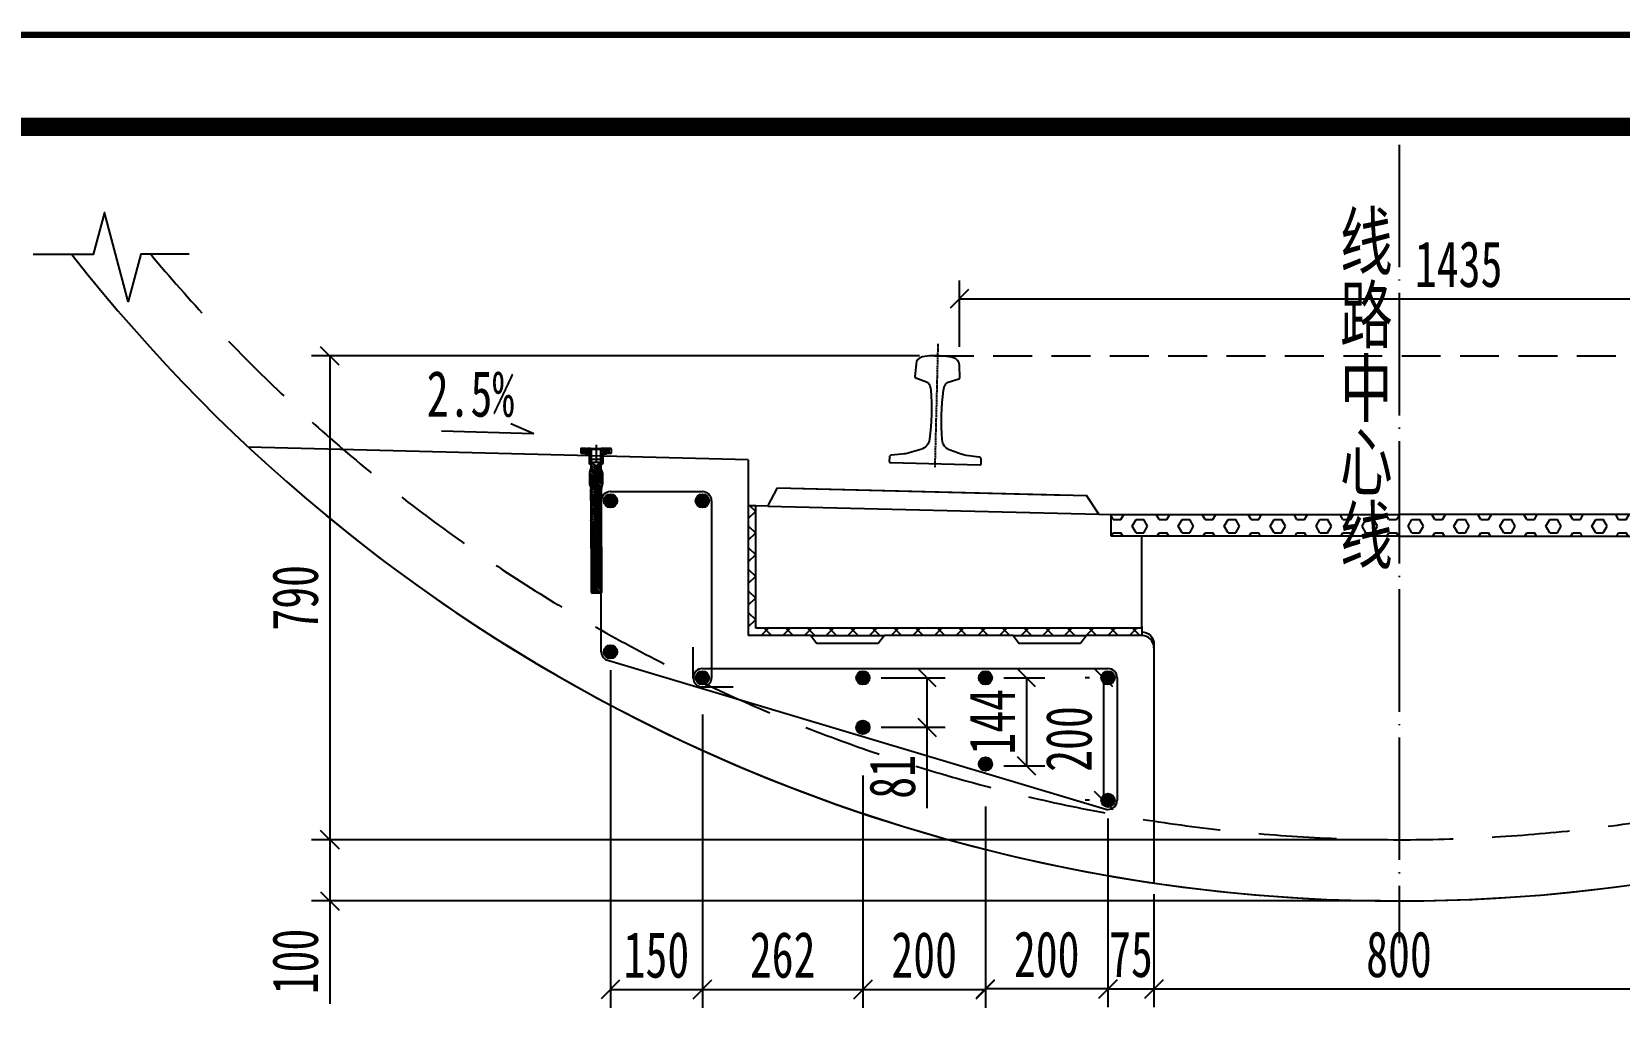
# Model space of a CAD drawing. Header units: millimetres. Extents: x -1537 to 20523, y -39880 to -29629.
# Drawn here: x 9872 to 12463, y -32557 to -30959 of the extents above; entities that cross this region are included whole.
import ezdxf
from ezdxf.enums import TextEntityAlignment as Align

# ---------------------------------------------------------------- set-up
doc = ezdxf.new("R2010")
doc.units = ezdxf.units.MM
for name, pattern in [('CENTER', [4.1, 3, -0.5, 0.1, -0.5]), ('DASHED', [19.05, 12.7, -6.35]), ('DOTE', [2.42, 2, -0.2, 0.02, -0.2])]:
    doc.linetypes.add(name, pattern=pattern)
doc.layers.get('Defpoints').update_dxf_attribs({"color": 250})
for name, color, linetype in [('07', 6, 'CENTER'), ('2', 4, 'Continuous'), ('4', 4, 'Continuous'), ('BZ', 7, 'Continuous'), ('DOT', 6, 'DOTE'), ('D■02 地材填充', 250, 'Continuous'), ('GesoftDrawFrameFrameBlockLayer', 7, 'Continuous'), ('GesoftDrawFrameInLineLayer', 85, 'Continuous'), ('GesoftDrawFrameOutLineLayer', 180, 'Continuous'), ('GesoftDrawFrameTitleLayer', 7, 'Continuous'), ('P★10 文字说明', 50, 'Continuous'), ('Wall-混凝土墙', 200, 'Continuous'), ('Z☆09 辅助线', 60, 'Continuous'), ('尺寸标注', 7, 'Continuous'), ('标注', 3, 'Continuous'), ('粗实线', 4, 'Continuous'), ('钢筋', 4, 'Continuous')]:
    doc.layers.add(name, color=color, linetype=linetype)
doc.styles.add('宋体', font='SimSun.ttf', dxfattribs={"width": 0.7})
doc.styles.add('宋体样式', font='SimSun.ttf', dxfattribs={"width": 0.8})
doc.styles.add('宋体样式宽度0.7', font='SimSun.ttf', dxfattribs={"width": 0.7})
doc.styles.add('条形码', font='BC_C39.FBC', dxfattribs={"height": 11})
doc.dimstyles.new('1比30', dxfattribs={"dimscale": 30, "dimtxt": 2.5, "dimasz": 1, "dimexe": 1, "dimexo": 1, "dimtad": 3, "dimdec": 0, "dimzin": 0, "dimdsep": 46, "dimtxsty": '宋体', "dimblk": 'OBLIQUE', "dimcen": 0.09, "dimadec": 0, "dimazin": 0, "dimtfac": 1, "dimtdec": 0, "dimtofl": 0, "dimtmove": 0, "dimatfit": 3, "dimfxl": 0, "dimtolj": 1, "dimtzin": 0, "dimarcsym": 0})
pattern_1 = [(0, (-509200.607, -18484.084), (0, 21.6506351), [12.5, -25]), (120, (-509200.607, -18484.084), (-18.75, -10.82531755), [12.5, -25]), (60, (-509188.107, -18484.084), (-18.75, 10.82531755), [12.5, -25])]

# ---------------------------------------------------------------- blocks, each defined once
blk = doc.blocks.new('_Oblique')
at = {"color": 0, "linetype": 'ByBlock', "lineweight": -2}
blk.add_line((-0.5, -0.5), (0.5, 0.5), dxfattribs=at)
blk = doc.blocks.new('*D77')
at = {"layer": 'Defpoints', "color": 0, "transparency": 16777216}
for p in [(12821, -31395.3), (11385.9, -31503.7), (12821, -31503.7)]:
    blk.add_point(p, dxfattribs=at)
at = {"layer": '标注', "color": 0, "lineweight": -2, "transparency": 16777216}
for p, q in [((11385.9, -31473.7), (11385.9, -31365.3)), ((12821, -31473.7), (12821, -31365.3)), ((11385.9, -31395.3), (12821, -31395.3))]:
    blk.add_line(p, q, dxfattribs=at)
at = {"layer": '标注', "color": 0, "lineweight": -2, "transparency": 16777216, "xscale": 30, "yscale": 30, "zscale": 30, "rotation": 180}
blk.add_blockref('_Oblique', (11385.9, -31395.3), dxfattribs=at)
at = {"layer": '标注', "color": 0, "lineweight": -2, "transparency": 16777216, "xscale": 30, "yscale": 30, "zscale": 30}
blk.add_blockref('_Oblique', (12821, -31395.3), dxfattribs=at)
at = {"layer": '标注', "color": 0, "transparency": 16777216, "insert": (12200.8, -31339.1), "char_height": 75, "attachment_point": 5, "style": '宋体'}
blk.add_mtext('\\A1;1435', dxfattribs=at)
blk = doc.blocks.new('*D78')
at = {"layer": 'Defpoints', "color": 0, "transparency": 16777216}
for p in [(11350.8, -31488.6), (10358.4, -32278.5), (12103.4, -32278.5)]:
    blk.add_point(p, dxfattribs=at)
at = {"layer": '标注', "color": 0, "lineweight": -2, "transparency": 16777216}
for p, q in [((11320.8, -31488.6), (10328.4, -31488.6)), ((10358.4, -31488.6), (10358.4, -32278.5)), ((12073.4, -32278.5), (10328.4, -32278.5))]:
    blk.add_line(p, q, dxfattribs=at)
at = {"layer": '标注', "color": 0, "lineweight": -2, "transparency": 16777216, "xscale": 30, "yscale": 30, "zscale": 30}
for p, rotation in [((10358.4, -31488.6), 90), ((10358.4, -32278.5), 270)]:
    blk.add_blockref('_Oblique', p, dxfattribs=dict(at, rotation=rotation))
at = {"layer": '标注', "color": 0, "transparency": 16777216, "insert": (10302.1, -31883.6), "char_height": 75, "attachment_point": 5, "rotation": 90, "style": '宋体'}
blk.add_mtext('\\A1;790', dxfattribs=at)
blk = doc.blocks.new('*D80')
at = {"layer": 'Defpoints', "color": 0, "transparency": 16777216}
for p in [(12103.4, -32278.5), (10358.4, -32378.5), (12103.4, -32378.5)]:
    blk.add_point(p, dxfattribs=at)
at = {"layer": '标注', "color": 0, "lineweight": -2, "transparency": 16777216}
for p, q in [((12073.4, -32278.5), (10328.4, -32278.5)), ((10358.4, -32278.5), (10358.4, -32378.5)), ((12073.4, -32378.5), (10328.4, -32378.5)), ((10358.4, -32378.5), (10358.4, -32546.3))]:
    blk.add_line(p, q, dxfattribs=at)
at = {"layer": '标注', "color": 0, "lineweight": -2, "transparency": 16777216, "xscale": 30, "yscale": 30, "zscale": 30}
for p, rotation in [((10358.4, -32278.5), 90), ((10358.4, -32378.5), 270)]:
    blk.add_blockref('_Oblique', p, dxfattribs=dict(at, rotation=rotation))
at = {"layer": '标注', "color": 0, "transparency": 16777216, "insert": (10302.1, -32477.4), "char_height": 75, "attachment_point": 5, "rotation": 90, "style": '宋体'}
blk.add_mtext('\\A1;100', dxfattribs=at)
blk = doc.blocks.new('*D62')
at = {"layer": 'Defpoints', "color": 0, "transparency": 16777216}
for p in [(11228.4, -32143.7), (11428.4, -32194.4), (11428.4, -32523.1)]:
    blk.add_point(p, dxfattribs=at)
at = {"layer": 'Wall-混凝土墙', "color": 0, "lineweight": -2, "transparency": 16777216}
for p, q in [((11228.4, -32173.7), (11228.4, -32553.1)), ((11428.4, -32224.4), (11428.4, -32553.1)), ((11228.4, -32523.1), (11428.4, -32523.1))]:
    blk.add_line(p, q, dxfattribs=at)
at = {"layer": 'Wall-混凝土墙', "color": 0, "lineweight": -2, "transparency": 16777216, "xscale": 30, "yscale": 30, "zscale": 30, "rotation": 180}
blk.add_blockref('_Oblique', (11228.4, -32523.1), dxfattribs=at)
at = {"layer": 'Wall-混凝土墙', "color": 0, "lineweight": -2, "transparency": 16777216, "xscale": 30, "yscale": 30, "zscale": 30}
blk.add_blockref('_Oblique', (11428.4, -32523.1), dxfattribs=at)
at = {"layer": 'Wall-混凝土墙', "color": 0, "transparency": 16777216, "insert": (11328.4, -32466.9), "char_height": 75, "attachment_point": 5, "style": '宋体'}
blk.add_mtext('\\A1;200', dxfattribs=at)
blk = doc.blocks.new('*D81')
at = {"layer": 'Defpoints', "color": 0, "transparency": 16777216}
for p in [(11428.4, -32194.4), (11628.4, -32214.1), (11428.4, -32522.2)]:
    blk.add_point(p, dxfattribs=at)
at = {"layer": 'Wall-混凝土墙', "color": 0, "lineweight": -2, "transparency": 16777216}
for p, q in [((11428.4, -32224.4), (11428.4, -32552.2)), ((11628.4, -32244.1), (11628.4, -32552.2)), ((11628.4, -32522.2), (11428.4, -32522.2))]:
    blk.add_line(p, q, dxfattribs=at)
at = {"layer": 'Wall-混凝土墙', "color": 0, "lineweight": -2, "transparency": 16777216, "xscale": 30, "yscale": 30, "zscale": 30, "rotation": 180}
blk.add_blockref('_Oblique', (11428.4, -32522.2), dxfattribs=at)
at = {"layer": 'Wall-混凝土墙', "color": 0, "lineweight": -2, "transparency": 16777216, "xscale": 30, "yscale": 30, "zscale": 30}
blk.add_blockref('_Oblique', (11628.4, -32522.2), dxfattribs=at)
at = {"layer": 'Wall-混凝土墙', "color": 0, "transparency": 16777216, "insert": (11528.4, -32466), "char_height": 75, "attachment_point": 5, "style": '宋体'}
blk.add_mtext('\\A1;200', dxfattribs=at)
blk = doc.blocks.new('*D63')
at = {"layer": 'Defpoints', "color": 0, "transparency": 16777216}
for p in [(10966.4, -32044.1), (11228.4, -32143.7), (11228.4, -32523.1)]:
    blk.add_point(p, dxfattribs=at)
at = {"layer": 'Wall-混凝土墙', "color": 0, "lineweight": -2, "transparency": 16777216}
for p, q in [((10966.4, -32074.1), (10966.4, -32553.1)), ((11228.4, -32173.7), (11228.4, -32553.1)), ((10966.4, -32523.1), (11228.4, -32523.1))]:
    blk.add_line(p, q, dxfattribs=at)
at = {"layer": 'Wall-混凝土墙', "color": 0, "lineweight": -2, "transparency": 16777216, "xscale": 30, "yscale": 30, "zscale": 30, "rotation": 180}
blk.add_blockref('_Oblique', (10966.4, -32523.1), dxfattribs=at)
at = {"layer": 'Wall-混凝土墙', "color": 0, "lineweight": -2, "transparency": 16777216, "xscale": 30, "yscale": 30, "zscale": 30}
blk.add_blockref('_Oblique', (11228.4, -32523.1), dxfattribs=at)
at = {"layer": 'Wall-混凝土墙', "color": 0, "transparency": 16777216, "insert": (11097.4, -32466.9), "char_height": 75, "attachment_point": 5, "style": '宋体'}
blk.add_mtext('\\A1;262', dxfattribs=at)
blk = doc.blocks.new('*D64')
at = {"layer": 'Defpoints', "color": 0, "transparency": 16777216}
for p in [(10816.4, -31971.7), (10966.4, -32077.4), (10966.4, -32523.1)]:
    blk.add_point(p, dxfattribs=at)
at = {"layer": 'Wall-混凝土墙', "color": 0, "lineweight": -2, "transparency": 16777216}
for p, q in [((10816.4, -32001.7), (10816.4, -32553.1)), ((10966.4, -32107.4), (10966.4, -32553.1)), ((10816.4, -32523.1), (10966.4, -32523.1))]:
    blk.add_line(p, q, dxfattribs=at)
at = {"layer": 'Wall-混凝土墙', "color": 0, "lineweight": -2, "transparency": 16777216, "xscale": 30, "yscale": 30, "zscale": 30, "rotation": 180}
blk.add_blockref('_Oblique', (10816.4, -32523.1), dxfattribs=at)
at = {"layer": 'Wall-混凝土墙', "color": 0, "lineweight": -2, "transparency": 16777216, "xscale": 30, "yscale": 30, "zscale": 30}
blk.add_blockref('_Oblique', (10966.4, -32523.1), dxfattribs=at)
at = {"layer": 'Wall-混凝土墙', "color": 0, "transparency": 16777216, "insert": (10891.4, -32466.9), "char_height": 75, "attachment_point": 5, "style": '宋体'}
blk.add_mtext('\\A1;150', dxfattribs=at)
blk = doc.blocks.new('*D82')
at = {"layer": 'Defpoints', "color": 0, "transparency": 16777216}
for p in [(11228.4, -32014.1), (11228.4, -32095), (11332.9, -32095)]:
    blk.add_point(p, dxfattribs=at)
at = {"layer": 'Wall-混凝土墙', "color": 0, "lineweight": -2, "transparency": 16777216}
for p, q in [((11258.4, -32014.1), (11362.9, -32014.1)), ((11332.9, -32014.1), (11332.9, -32095)), ((11258.4, -32095), (11362.9, -32095)), ((11332.9, -32095), (11332.9, -32226.8))]:
    blk.add_line(p, q, dxfattribs=at)
at = {"layer": 'Wall-混凝土墙', "color": 0, "lineweight": -2, "transparency": 16777216, "xscale": 30, "yscale": 30, "zscale": 30}
for p, rotation in [((11332.9, -32014.1), 90), ((11332.9, -32095), 270)]:
    blk.add_blockref('_Oblique', p, dxfattribs=dict(at, rotation=rotation))
at = {"layer": 'Wall-混凝土墙', "color": 0, "transparency": 16777216, "insert": (11276.7, -32175.9), "char_height": 75, "attachment_point": 5, "rotation": 90, "style": '宋体'}
blk.add_mtext('\\A1;81', dxfattribs=at)
blk = doc.blocks.new('*D83')
at = {"layer": 'Defpoints', "color": 0, "transparency": 16777216}
for p in [(11428.4, -32014.1), (11428.4, -32157.8), (11495.2, -32157.8)]:
    blk.add_point(p, dxfattribs=at)
at = {"layer": 'Wall-混凝土墙', "color": 0, "lineweight": -2, "transparency": 16777216}
for p, q in [((11458.4, -32014.1), (11525.2, -32014.1)), ((11495.2, -32014.1), (11495.2, -32157.8)), ((11458.4, -32157.8), (11525.2, -32157.8))]:
    blk.add_line(p, q, dxfattribs=at)
at = {"layer": 'Wall-混凝土墙', "color": 0, "lineweight": -2, "transparency": 16777216, "xscale": 30, "yscale": 30, "zscale": 30}
for p, rotation in [((11495.2, -32014.1), 90), ((11495.2, -32157.8), 270)]:
    blk.add_blockref('_Oblique', p, dxfattribs=dict(at, rotation=rotation))
at = {"layer": 'Wall-混凝土墙', "color": 0, "transparency": 16777216, "insert": (11438.9, -32086), "char_height": 75, "attachment_point": 5, "rotation": 90, "style": '宋体'}
blk.add_mtext('\\A1;144', dxfattribs=at)
blk = doc.blocks.new('*D84')
at = {"layer": 'Defpoints', "color": 0, "transparency": 16777216}
for p in [(11628.4, -32014.1), (11621.1, -32214.1), (11628.4, -32214.1)]:
    blk.add_point(p, dxfattribs=at)
at = {"layer": 'Wall-混凝土墙', "color": 0, "lineweight": -2, "transparency": 16777216}
for p, q in [((11598.4, -32014.1), (11591.1, -32014.1)), ((11621.1, -32014.1), (11621.1, -32214.1)), ((11598.4, -32214.1), (11591.1, -32214.1))]:
    blk.add_line(p, q, dxfattribs=at)
at = {"layer": 'Wall-混凝土墙', "color": 0, "lineweight": -2, "transparency": 16777216, "xscale": 30, "yscale": 30, "zscale": 30}
for p, rotation in [((11621.1, -32014.1), 90), ((11621.1, -32214.1), 270)]:
    blk.add_blockref('_Oblique', p, dxfattribs=dict(at, rotation=rotation))
at = {"layer": 'Wall-混凝土墙', "color": 0, "transparency": 16777216, "insert": (11564.8, -32114.1), "char_height": 75, "attachment_point": 5, "rotation": 90, "style": '宋体'}
blk.add_mtext('\\A1;200', dxfattribs=at)
blk = doc.blocks.new('埋入式端子-2')
at = {"color": 2, "linetype": 'CENTER', "ltscale": 10}
blk.add_line((0, 0), (0, -242.2), dxfattribs=at)
at = {"color": 2, "ltscale": 0.03}
for p, q in [((-25, -6.9), (-25, -12.4)), ((-19.7, -13.9), (-25, -8.6)), ((-23.4, -13.9), (-25, -12.3)), ((-21, -5.9), (-24, -5.9)), ((-15, -14.9), (-24, -5.9)), ((-23.5, -13.9), (-17.5, -13.9)), ((-21, -6.2), (-21, -5.9)), ((-19.5, -6.7), (-20.5, -6.7)), ((-19.5, -5.9), (-19.5, -6.7)), ((-16.5, -5.9), (-19.5, -5.9)), ((-8.5, -17.7), (-19.5, -6.7)), ((-17.5, -13.9), (-17.5, -13.9)), ((-16.5, -6), (-16.6, -5.9)), ((-16.5, -6.7), (-16.5, -5.9)), ((-15.5, -6.7), (-16.5, -6.7)), ((-16.5, -14.9), (-13.5, -14.9)), ((-8.5, -14), (-15.8, -6.7)), ((-15, -5.9), (-15, -6.2)), ((-8.5, -5.9), (-15, -5.9)), ((-8.5, -10.3), (-12.9, -5.9)), ((-11.5, -16.9), (-11.5, -29.4)), ((-8.5, -21.4), (-11.5, -18.4)), ((-7.4, -26.2), (-11.5, -22.1)), ((0, -37.3), (-11.5, -25.8)), ((-8.5, -6.5), (-9.2, -5.9)), ((-7.4, -7), (-8.5, -5.9)), ((-8.5, -23.9), (-8.5, -5.9)), ((8.5, -23.9), (-8.5, -23.9)), ((-7.4, -28.9), (-7.4, -7)), ((-7.4, -7), (7.4, -7)), ((8.5, -5.9), (7.4, -7)), ((7.4, -7), (7.4, -28.9)), ((24, -5.9), (8.5, -5.9)), ((8.5, -23.9), (8.5, -5.9)), ((14.7, -14.9), (8.5, -8.7)), ((11.8, -15.8), (8.5, -12.4)), ((11.5, -19.1), (8.5, -16.1)), ((11.5, -22.8), (8.5, -19.8)), ((11.5, -26.5), (8.5, -23.5)), ((17.5, -14), (9.4, -5.9)), ((11.5, -29.4), (11.5, -16.9)), ((21, -13.8), (13.1, -5.9)), ((13.5, -14.9), (16.5, -14.9)), ((21, -10.1), (16.8, -5.9)), ((17.5, -13.9), (23.5, -13.9)), ((25, -6.7), (21, -6.7)), ((21, -6.9), (21, -13.9)), ((25, -7), (21, -7)), ((25, -12.4), (25, -6.9)), ((-10.2, -30.9), (-11.5, -29.5)), ((-10.7, -45.6), (-10.7, -64.6)), ((0, -59.6), (-10.7, -48.9)), ((10.2, -66.1), (-10.6, -45.2)), ((-10, -30.9), (-9.9, -30.9)), ((0, -52.2), (-9.3, -42.8)), ((0, -48.5), (-8.6, -39.8)), ((-8.4, -32.4), (-8.4, -38.5)), ((0, -41), (-8.4, -32.7)), ((0, -44.7), (-8.4, -36.4)), ((0, -34.3), (-7.4, -28.9)), ((7.4, -28.9), (-7.4, -28.9)), ((7.4, -28.9), (0, -34.3)), ((10.7, -48), (0, -37.3)), ((10.7, -51.7), (0, -41)), ((10.7, -55.4), (0, -44.7)), ((10.7, -59.1), (0, -48.5)), ((9.4, -43), (0.4, -34)), ((8.4, -38.2), (2.5, -32.4)), ((8.4, -34.5), (4.7, -30.9)), ((8.8, -31.3), (6.8, -29.3)), ((11.3, -30.1), (7.4, -26.2)), ((8.4, -38.5), (8.4, -32.4)), ((9.9, -30.9), (10, -30.9)), ((10.7, -45.6), (10.7, -64.6)), ((0, -63.3), (-10.7, -52.6)), ((0, -67), (-10.7, -56.3)), ((0, -70.7), (-10.7, -60)), ((0, -74.4), (-10.7, -63.8)), ((0, -78.2), (-8.9, -69.3)), ((-8.4, -91.1), (-8.4, -72)), ((0, -81.9), (-8.4, -73.5)), ((0, -85.6), (-8.4, -77.2)), ((10.7, -62.9), (0, -52.2)), ((9, -68.6), (0, -59.6)), ((8.4, -71.7), (0, -63.3)), ((8.4, -75.4), (0, -67)), ((8.4, -79.1), (0, -70.7)), ((8.4, -82.8), (0, -74.4)), ((8.4, -72), (8.4, -91.1)), ((0, -89.3), (-8.4, -80.9)), ((8.4, -101.4), (-8.4, -84.7)), ((8.4, -105.1), (-8.4, -88.4)), ((-8.4, -91.1), (-8.4, -97.8)), ((-3.2, -97.2), (-8.4, -92.1)), ((8.4, -108.8), (-8.4, -92.1)), ((0, -104.1), (-8.4, -95.8)), ((-8.4, -97.8), (-8.4, -241.2)), ((0, -107.9), (-8.4, -99.5)), ((0, -111.6), (-8.4, -103.2)), ((0, -100.4), (-0.4, -100)), ((8.4, -86.5), (0, -78.2)), ((8.4, -90.2), (0, -81.9)), ((7.6, -93.2), (0, -85.6)), ((8.4, -97.6), (0, -89.3)), ((0.6, -93.6), (0, -93)), ((8.4, -105.1), (0.9, -97.6)), ((8.4, -101.4), (3.3, -96.3)), ((8.4, -91.1), (8.4, -241.2)), ((-8.4, -124.2), (-8.8, -123.8)), ((0, -115.3), (-8.4, -106.9)), ((0, -119), (-8.4, -110.6)), ((0, -122.7), (-8.4, -114.4)), ((0, -126.4), (-8.4, -118.1)), ((0, -130.1), (-8.4, -121.8)), ((0, -133.8), (-8.4, -125.5)), ((0, -137.6), (-8.4, -129.2)), ((8.4, -112.5), (0, -104.1)), ((8.4, -116.2), (0, -107.9)), ((8.4, -119.9), (0, -111.6)), ((8.4, -123.6), (0, -115.3)), ((8.4, -127.3), (0, -119)), ((8.4, -131.1), (0, -122.7)), ((8.4, -134.8), (0, -126.4)), ((8.4, -149.6), (-8.4, -132.9)), ((8.4, -153.3), (-8.4, -136.6)), ((8.4, -157), (-8.4, -140.3)), ((8.4, -160.8), (-8.4, -144.1)), ((8.4, -164.5), (-8.4, -147.8)), ((-8.4, -150.5), (-8.4, -157.2)), ((-3.2, -156.6), (-8.4, -151.5)), ((8.4, -168.2), (-8.4, -151.5)), ((0, -163.5), (-8.4, -155.2)), ((8.4, -138.5), (0, -130.1)), ((8.4, -142.2), (0, -133.8)), ((8.4, -145.9), (0, -137.6)), ((7.6, -152.6), (0, -145)), ((0.6, -153), (0, -152.4)), ((8.4, -150.5), (8.4, -157.6)), ((0, -167.3), (-8.4, -158.9)), ((0, -171), (-8.4, -162.6)), ((0, -174.7), (-8.4, -166.3)), ((0, -178.4), (-8.4, -170)), ((0, -182.1), (-8.4, -173.8)), ((0, -185.8), (-8.4, -177.5)), ((0, -189.5), (-8.4, -181.2)), ((0, -159.8), (-0.4, -159.4)), ((8.4, -171.9), (0, -163.5)), ((8.4, -175.6), (0, -167.3)), ((8.4, -179.3), (0, -171)), ((8.4, -183), (0, -174.7)), ((8.4, -186.7), (0, -178.4)), ((8.4, -164.5), (0.9, -157)), ((8.4, -160.8), (3.3, -155.7)), ((0, -193.2), (-8.4, -184.9)), ((0, -196.9), (-8.4, -188.6)), ((8.4, -209), (-8.4, -192.3)), ((8.4, -212.7), (-8.4, -196)), ((8.4, -216.4), (-8.4, -199.7)), ((8.4, -220.1), (-8.4, -203.4)), ((8.4, -223.9), (-8.4, -207.2)), ((8.4, -190.5), (0, -182.1)), ((8.4, -194.2), (0, -185.8)), ((8.4, -197.9), (0, -189.5)), ((8.4, -201.6), (0, -193.2)), ((8.4, -205.3), (0, -196.9)), ((7.6, -212), (0, -204.4)), ((-8.4, -209.9), (-8.4, -216.6)), ((-3.2, -216), (-8.4, -210.9)), ((8.4, -227.6), (-8.4, -210.9)), ((0, -222.9), (-8.4, -214.6)), ((0, -226.6), (-8.4, -218.3)), ((8.4, -238.7), (-8.4, -222)), ((7.2, -241.2), (-8.4, -225.7)), ((3.4, -241.2), (-8.4, -229.4)), ((0, -241.5), (-8.4, -233.1)), ((0, -219.2), (-0.4, -218.8)), ((0.6, -212.4), (0, -211.8)), ((8.4, -231.3), (0, -222.9)), ((8.4, -235), (0, -226.6)), ((8.4, -223.9), (0.9, -216.4)), ((-4, -241.2), (-8.4, -236.9)), ((8.3, -241.2), (-8.4, -241.2)), ((-8.4, -241.2), (-7.4, -242.2)), ((7.3, -242.2), (-7.4, -242.2)), ((8.3, -241.2), (7.3, -242.2))]:
    blk.add_line(p, q, dxfattribs=at)
at = {"color": 2}
for p, q in [((-19.5, -5.9), (-21, -5.9)), ((-16.5, -5.9), (-15, -5.9)), ((-15, -5.9), (-15, -5.9)), ((-8.5, -5.9), (8.5, -5.9)), ((17.5, -13.9), (17.5, -13.9))]:
    blk.add_line(p, q, dxfattribs=at)
at = {"color": 2, "ltscale": 0.03}
for centre, radius, start, end in [((-24, -6.9), 1, 90, 180), ((-23.5, -12.4), 1.5, 180, 270), ((-20.5, -6.2), 0.5, 180, 270), ((-16.5, -13.9), 1, 180, 270), ((-15.5, -6.2), 0.5, 270, 0), ((-13.5, -16.9), 2, 0, 90), ((13.5, -16.9), 2, 90, 180), ((16.5, -13.9), 1, 270, 0), ((20, -6.9), 1, 0, 90), ((23.5, -12.4), 1.5, 270, 0), ((24, -6.9), 1, 0, 90), ((-10, -29.4), 1.5, 180, 270), ((-9.9, -32.4), 1.5, 0, 90), ((9.9, -32.4), 1.5, 90, 180), ((10, -29.4), 1.5, 270, 0), ((9.1, -45.6), 1.6, 0, 38.3125), ((8.3, -64.6), 2.4, 323.4468, 0)]:
    blk.add_arc(centre, radius, start, end, dxfattribs=at)
at = {"color": 2}
for centre, radius, start, end in [((-9.1, -45.6), 1.6, 141.6875, 180), ((-8.3, -64.6), 2.4, 180, 216.5532)]:
    blk.add_arc(centre, radius, start, end, dxfattribs=at)
at = {"color": 2, "ltscale": 0.03}
for points in [[(-10.3, -44.6), (-8.8, -42.7), (-8.9, -40.6), (-8.4, -38.5)], [(10.3, -44.6), (8.8, -42.7), (8.9, -40.6), (8.4, -38.5)], [(-10.2, -66), (-8.8, -67.9), (-8.9, -70), (-8.4, -72)], [(10.2, -66), (8.8, -67.9), (8.9, -70), (8.4, -72)]]:
    blk.add_open_spline(points, degree=3, dxfattribs=at)
blk = doc.blocks.new('0.75_ffb4e8d4558ec0704e1d2cd9ca1a2cbc')
at = {"layer": 'GesoftDrawFrameInLineLayer', "color": 0, "const_width": 1}
blk.add_lwpolyline([(0, 0), (0, 287), (-705, 287), (-705, 0), (0, 0)], dxfattribs=at)
at = {"layer": 'GesoftDrawFrameOutLineLayer', "color": 0, "const_width": 0.35}
blk.add_lwpolyline([(5, -5), (5, 292), (-730, 292), (-730, -5), (5, -5)], dxfattribs=at)
blk = doc.blocks.new('GESOFT00000000NEW_049a35bf7f0736cc4250df00ece10f93_ffb4e8d4558ec0704e1d2cd9ca1a2cbc_2e1cf7a908f61d0b50dc33cccab90907')
at = {"layer": 'GesoftDrawFrameFrameBlockLayer'}
blk.add_blockref('0.75_ffb4e8d4558ec0704e1d2cd9ca1a2cbc', (0, 0), dxfattribs=at)
at = {"layer": 'GesoftDrawFrameTitleLayer', "color": 7, "style": '条形码', "width": 2}
blk.add_attdef('BARCODE', (-2.796, 60.502), '', height=6, rotation=90, dxfattribs=at)
at = {"layer": 'GesoftDrawFrameTitleLayer', "style": '宋体样式'}
for tag, height, width, p in [('GCMC0', 3.6, 0.8, (-40, 43.4)), ('SHEJI', 2.5, 0.8, (-154, 35.2)), ('SHEJI2', 2.5, 0.8, (-137.763, 35.267)), ('SJJD', 2.5, 0.8, (-14, 34.4)), ('JIAOHE', 2.5, 0.8, (-154, 28.8)), ('JIAOHE2', 2.5, 0.8, (-137.614, 28.829)), ('VERSION0', 2.5, 0.8, (-14, 26.4)), ('ZTSD', 2.5, 0.8, (-190, 24)), ('CEMING', 4, 0.7, (-84, 22.588)), ('ZYFZR1', 2.5, 0.8, (-154, 22.4)), ('ZYFZR2', 2.5, 0.8, (-137.757, 22.237)), ('BILI', 2.5, 0.8, (-14, 18.4)), ('XMFZR2', 2.5, 0.8, (-137.983, 16.217)), ('XMFZR1', 2.5, 0.8, (-154, 16)), ('DOCNAME0', 3.5, 0.9, (-84, 13.27)), ('RIQI', 2.5, 0.8, (-14, 10.4)), ('SENHE', 2.5, 0.8, (-154, 9.6)), ('SENHE2', 2.5, 0.8, (-137.406, 9.521)), ('DOCNAME2', 3.5, 0.9, (-84, 9.416)), ('XTSD', 2.5, 0.8, (-190, 4.8)), ('SENDING', 2.5, 0.8, (-154, 3.2)), ('SENDING2', 2.5, 0.8, (-137.406, 3.809)), ('TUHAO', 2.5, 0.8, (-91.5, 3.2)), ('PROJECTNO', 2.5, 0.8, (-47.498, 3.2)), ('PAGENUMBER', 2.5, 0.8, (-31.783, 3.831)), ('PAGECOUNT', 2.5, 0.8, (-10.803, 3.831))]:
    blk.add_attdef(tag, text='', height=height, dxfattribs=dict(at, width=width)).set_placement(p, align=Align.MIDDLE_CENTER)
blk.add_attdef('PIANMING', text='', height=4, dxfattribs=at).set_placement((-84, 31.087), align=Align.MIDDLE_CENTER)
blk = doc.blocks.new('*D92')
at = {"color": 0, "lineweight": -2, "transparency": 16777216}
for p, q in [((11628.4, -32367.2), (11628.4, -32552.2)), ((11703.4, -32367.2), (11703.4, -32552.2)), ((11628.4, -32522.2), (11703.4, -32522.2))]:
    blk.add_line(p, q, dxfattribs=at)
at = {"layer": 'Defpoints', "color": 0, "transparency": 16777216}
for p in [(11628.4, -32337.2), (11703.4, -32337.2), (11703.4, -32522.2)]:
    blk.add_point(p, dxfattribs=at)
at = {"color": 0, "lineweight": -2, "transparency": 16777216, "xscale": 30, "yscale": 30, "zscale": 30, "rotation": 180}
blk.add_blockref('_Oblique', (11628.4, -32522.2), dxfattribs=at)
at = {"color": 0, "lineweight": -2, "transparency": 16777216, "xscale": 30, "yscale": 30, "zscale": 30}
blk.add_blockref('_Oblique', (11703.4, -32522.2), dxfattribs=at)
at = {"color": 0, "transparency": 16777216, "insert": (11665.9, -32466), "char_height": 75, "attachment_point": 5, "style": '宋体'}
blk.add_mtext('\\A1;75', dxfattribs=at)
blk = doc.blocks.new('*D93')
at = {"color": 0, "lineweight": -2, "transparency": 16777216}
for p, q in [((11703.4, -32367.2), (11703.4, -32552.2)), ((12503.4, -32379.3), (12503.4, -32552.2)), ((11703.4, -32522.2), (12503.4, -32522.2))]:
    blk.add_line(p, q, dxfattribs=at)
at = {"layer": 'Defpoints', "color": 0, "transparency": 16777216}
for p in [(11703.4, -32337.2), (12503.4, -32349.3), (12503.4, -32522.2)]:
    blk.add_point(p, dxfattribs=at)
at = {"color": 0, "lineweight": -2, "transparency": 16777216, "xscale": 30, "yscale": 30, "zscale": 30, "rotation": 180}
blk.add_blockref('_Oblique', (11703.4, -32522.2), dxfattribs=at)
at = {"color": 0, "lineweight": -2, "transparency": 16777216, "xscale": 30, "yscale": 30, "zscale": 30}
blk.add_blockref('_Oblique', (12503.4, -32522.2), dxfattribs=at)
at = {"color": 0, "transparency": 16777216, "insert": (12103.4, -32466), "char_height": 75, "attachment_point": 5, "style": '宋体'}
blk.add_mtext('\\A1;800', dxfattribs=at)

msp = doc.modelspace()

# ---------------------------------------------------------------- hatches: boundary and pattern name
at = {"layer": 'BZ'}
h = msp.add_hatch(dxfattribs=at)
h.set_pattern_fill('HEX,_O', color=256, scale=100)
h.set_pattern_definition(pattern_1)
h.paths.add_polyline_path([(11633.41642, -31747.61563), (12103.41642, -31747.61563), (12103.41642, -31783.11526), (11633.41642, -31783.11526)])
h = msp.add_hatch(dxfattribs=at)
h.set_pattern_fill('HEX,_O', color=256, scale=100)
h.set_pattern_definition(pattern_1)
h.paths.add_polyline_path([(12573.41642, -31747.61563), (12103.41642, -31747.61563), (12103.41642, -31783.11526), (12573.41642, -31783.11526)])
at = {"layer": 'D■02 地材填充'}
h = msp.add_hatch(dxfattribs=at)
h.set_pattern_fill('ANSI37', color=0, scale=200)
h.set_pattern_definition([(45, (-509200.607, -18484.084), (-17.6776695, 17.6776695), []), (135, (-509200.607, -18484.084), (-17.6776695, -17.6776695), [])])
h.paths.add_polyline_path([(11053.41642, -31733.11562), (11053.41642, -31933.11526), (11683.41642, -31933.11526), (11683.41642, -31945.11526), (11041.41642, -31945.11526), (11041.41642, -31733.11526)])
at = {"layer": '钢筋'}
h = msp.add_hatch(color=256, dxfattribs=at)
h.dxf.hatch_style = 1
edge = h.paths.add_edge_path()
edge.add_arc((10816.41642, -31725.14002), 11, 0, 360)
h = msp.add_hatch(color=256, dxfattribs=at)
h.dxf.hatch_style = 1
edge = h.paths.add_edge_path()
edge.add_arc((10816.41642, -31725.14003), 11, 0, 360)
h = msp.add_hatch(color=256, dxfattribs=at)
h.dxf.hatch_style = 1
edge = h.paths.add_edge_path()
edge.add_arc((10966.41642, -31725.14002), 11, 0, 360)
h = msp.add_hatch(color=256, dxfattribs=at)
h.dxf.hatch_style = 1
edge = h.paths.add_edge_path()
edge.add_arc((10966.41642, -31725.14003), 11, 0, 360)
h = msp.add_hatch(color=256, dxfattribs=at)
h.dxf.hatch_style = 1
edge = h.paths.add_edge_path()
edge.add_arc((10816.41642, -31971.70031), 11, 0, 360)
h = msp.add_hatch(color=256, dxfattribs=at)
h.dxf.hatch_style = 1
edge = h.paths.add_edge_path()
edge.add_arc((10966.41642, -32014.14001), 11, 0, 360)
h = msp.add_hatch(color=256, dxfattribs=at)
h.dxf.hatch_style = 1
edge = h.paths.add_edge_path()
edge.add_arc((10966.41642, -32014.14002), 11, 0, 360)
h = msp.add_hatch(color=256, dxfattribs=at)
h.dxf.hatch_style = 1
edge = h.paths.add_edge_path()
edge.add_arc((11228.41642, -32014.14002), 11, 0, 360)
h = msp.add_hatch(color=256, dxfattribs=at)
h.dxf.hatch_style = 1
edge = h.paths.add_edge_path()
edge.add_arc((11428.41642, -32014.14002), 11, 0, 360)
h = msp.add_hatch(color=256, dxfattribs=at)
h.dxf.hatch_style = 1
edge = h.paths.add_edge_path()
edge.add_arc((11628.41642, -32014.14002), 11, 0, 360)
h = msp.add_hatch(color=256, dxfattribs=at)
h.dxf.hatch_style = 1
edge = h.paths.add_edge_path()
edge.add_arc((11228.41642, -32095.03799), 11, 0, 360)
h = msp.add_hatch(color=256, dxfattribs=at)
h.dxf.hatch_style = 1
edge = h.paths.add_edge_path()
edge.add_arc((11428.41642, -32154.91064), 11, 0, 360)
h = msp.add_hatch(color=256, dxfattribs=at)
h.dxf.hatch_style = 1
edge = h.paths.add_edge_path()
edge.add_arc((11628.41642, -32214.14002), 11, 0, 360)

# ---------------------------------------------------------------- linework, layer by layer
at = {"linetype": 'DASHED', "ltscale": 5}
msp.add_line((11345.84615, -31488.50366), (13212.04747, -31488.57034), dxfattribs=at)
msp.add_lwpolyline([(10128.92715, -31322.28679), (10050.14862, -31322.28679), (10029.38787, -31399.76696), (9990.4533, -31254.46114), (9972.15116, -31322.76563), (9874.32307, -31322.76563)])
at = {"ltscale": 0.8}
msp.add_lwpolyline([(11296.66992, -31648.50661), (11275.33863, -31650.33838, 0.3821619134), (11271.68211, -31654.22375), (11271.52166, -31660.64157, 0.4142135624), (11273.47105, -31662.69093), (11419.42545, -31666.33979, 0.4142135624), (11421.47481, -31664.3904), (11421.63525, -31657.97258, 0.3821619134), (11418.17745, -31653.90936), (11396.96433, -31651.01397, -0.0526809065), (11388.80147, -31649.00845), (11370.80564, -31642.51724, -0.2959713505), (11357.63475, -31625.18265, -0.0505666231), (11359.85156, -31544.51286, -0.0993425693), (11362.98558, -31535.18827, -0.1861467865), (11367.50624, -31531.62329), (11385.25853, -31526.22762, 0.3409338849), (11386.67543, -31524.23693), (11385.88093, -31503.65062, 0.334738992), (11376.13397, -31491.4032, 0.0484879342), (11360.83875, -31489.0202, 0.008335579), (11350.84687, -31488.57034, 0.008335579), (11340.845, -31488.52035, 0.0484879342), (11325.44981, -31490.1361, 0.334738992), (11315.10304, -31501.88118), (11313.28086, -31522.40206, 0.3409338849), (11314.59652, -31524.46107), (11331.98777, -31530.71217, -0.1885271315), (11336.39389, -31534.52348, -0.0993425693), (11339.05806, -31543.99302, -0.0505666231), (11337.24113, -31624.67281, -0.2959713505), (11323.22051, -31641.32761), (11304.07318, -31647.01078, -0.0503850157), (11296.17345, -31648.51241)], format="xyb", dxfattribs=at)
msp.add_arc((12103.41642, -29628.53073), 2750, 218.03083125, 322.00023598)
at = {"linetype": 'DASHED', "lineweight": 25, "ltscale": 10}
msp.add_arc((12104.05114, -29628.5308), 2650, 219.72870647, 320.24384723, dxfattribs=at)
at = {"layer": '07', "color": 0, "linetype": 'DASHED', "ltscale": 50}
msp.add_line((11633.41642, -31783.11526), (11633.41642, -31747.61563), dxfattribs=at)
at = {"layer": '07', "color": 2, "linetype": 'DASHED', "ltscale": 50}
for p, q in [((12103.41642, -31783.11526), (11633.41642, -31783.11526)), ((11683.41642, -31933.11526), (11683.41642, -31783.11526)), ((12103.41642, -31783.11526), (12573.41642, -31783.11526))]:
    msp.add_line(p, q, dxfattribs=at)
at = {"layer": '2', "color": 0}
msp.add_line((11130.36576, -31705.10102), (11562.40627, -31715.90203), dxfattribs=at)
at = {"layer": '4', "color": 0, "linetype": 'CENTER'}
msp.add_line((11346.2983, -31670.47389), (11351.33949, -31468.79052), dxfattribs=at)
at = {"layer": '4', "color": 0}
for p, q in [((11041.41642, -31657.99026), (10225.60902, -31637.59502)), ((11041.41642, -31657.99026), (11041.41642, -31945.11526)), ((11073.41642, -31733.78228), (11089.21708, -31704.16463)), ((11089.21708, -31704.16463), (11593.40532, -31716.61243)), ((11053.41642, -31733.11526), (11041.41642, -31733.11526)), ((11053.41642, -31933.11526), (11053.41642, -31733.11526)), ((11073.41642, -31733.78228), (11053.41642, -31733.11562)), ((11073.41642, -31733.78228), (11613.40902, -31747.11544)), ((11613.40532, -31747.11535), (11593.40532, -31716.61243)), ((11613.40532, -31747.11535), (11633.41642, -31747.61563)), ((11143.41642, -31945.11526), (11041.41642, -31945.11526)), ((11053.41642, -31930.11526), (11053.41642, -31933.11526)), ((11683.41642, -31933.11526), (11053.41642, -31933.11526)), ((11143.41642, -31945.11526), (11153.41642, -31958.11526)), ((11143.41642, -31945.11526), (11263.41642, -31945.11526)), ((11263.41642, -31945.11526), (11253.41642, -31958.11526)), ((11473.41642, -31945.11526), (11263.41642, -31945.11526)), ((11473.41642, -31945.11526), (11483.41642, -31958.11526)), ((11473.41642, -31945.11526), (11593.41642, -31945.11526)), ((11593.41642, -31945.11526), (11583.41642, -31958.11526)), ((11683.41642, -31945.11526), (11593.41642, -31945.11526)), ((11683.41642, -31930.11526), (11683.41642, -31945.11526)), ((11253.41642, -31958.11526), (11153.41642, -31958.11526)), ((11583.41642, -31958.11526), (11483.41642, -31958.11526))]:
    msp.add_line(p, q, dxfattribs=at)
msp.add_arc((11683.41642, -31965.11526), 20, 0, 90, dxfattribs=at)
at = {"layer": 'DOT', "ltscale": 100}
msp.add_line((12103.41642, -31143.61138), (12103.41642, -32447.73896), dxfattribs=at)
at = {"layer": 'Wall-混凝土墙'}
for p in [(11633.41642, -31747.61563), (12573.41642, -31747.61563)]:
    msp.add_line(p, (12103.41642, -31747.61563), dxfattribs=at)
at = {"layer": 'Wall-混凝土墙', "color": 0}
msp.add_line((11683.41642, -31933.11526), (11683.41642, -31945.11526), dxfattribs=at)
at = {"layer": 'Z☆09 辅助线', "color": 0}
msp.add_lwpolyline([(11683.41642, -31939.14004, -0.4142135624), (11703.41642, -31959.14004), (11703.41642, -32349.2843)], format="xyb", dxfattribs=at)
at = {"layer": '尺寸标注', "color": 0}
for q in [(10653.87264, -31599.48842), (10540.36815, -31611.43144)]:
    msp.add_line((10691.12174, -31615.99792), q, dxfattribs=at)
at = {"layer": '粗实线'}
msp.add_arc((12103.41642, -29628.53073), 2750, 230.45244225, 309.48023636, dxfattribs=at)
at = {"layer": '钢筋'}
for p, q in [((10816.41642, -31710.14002), (10966.41642, -31710.14002)), ((10801.41642, -31971.7018), (10801.41642, -31725.14002)), ((10981.41642, -31725.14002), (10981.41642, -32014.14002)), ((10951.41642, -32014.14002), (10951.41642, -31964.14002)), ((10808.17414, -31984.23287), (11624.73553, -32228.68138)), ((10966.41642, -31999.14002), (11628.41642, -31999.14002)), ((11643.41642, -32014.14002), (11643.41642, -32214.14002)), ((10966.41642, -32029.14002), (11016.41642, -32029.14002))]:
    msp.add_line(p, q, dxfattribs=at)
for centre in [(10816.41642, -31725.14002), (10816.41642, -31725.14003), (10966.41642, -31725.14002), (10966.41642, -31725.14003), (10816.41642, -31971.70031), (10966.41642, -32014.14001), (10966.41642, -32014.14002), (11228.41642, -32014.14002), (11428.41642, -32014.14002), (11628.41642, -32014.14002), (11228.41642, -32095.03799), (11428.41642, -32154.91064), (11628.41642, -32214.14002)]:
    msp.add_circle(centre, 11, dxfattribs=at)
for centre, start, end in [((10816.41642, -31725.14002), 90, 180), ((10966.41642, -31725.14002), 360, 90), ((10816.41642, -31971.70032), 179.99433807, 236.66828715), ((10966.41939, -32014.14002), 90.01131938, 270.00000446), ((11628.41642, -32014.14002), 360, 90), ((10966.41642, -32014.14002), 180, 0), ((11628.41642, -32214.14002), 255.79492761, 270), ((11628.41642, -32214.14002), 270, 0)]:
    msp.add_arc(centre, 15, start, end, dxfattribs=at)

# ---------------------------------------------------------------- block references
at = {"xscale": 30, "yscale": 30, "zscale": 30}
msp.add_blockref('GESOFT00000000NEW_049a35bf7f0736cc4250df00ece10f93_ffb4e8d4558ec0704e1d2cd9ca1a2cbc_2e1cf7a908f61d0b50dc33cccab90907', (20368.09326, -39724.43154), dxfattribs=at)
at = {"rotation": 0.05973675430297871}
msp.add_blockref('埋入式端子-2', (10792.88011, -31633.64252), dxfattribs=at)

# ---------------------------------------------------------------- texts
at = {"layer": 'DOT', "insert": (12007.12584, -31256.63811), "char_height": 90, "attachment_point": 1, "line_spacing_factor": 0.8, "style": '宋体'}
msp.add_mtext_dynamic_manual_height_columns('线路中心线', width=136.839806, gutter_width=600, heights=[0], dxfattribs=at)
at = {"layer": 'P★10 文字说明', "color": 0, "style": '宋体样式宽度0.7', "width": 0.7}
msp.add_text('2.5%%%', height=75, dxfattribs=at).set_placement((10516.5434, -31587.75906))

# ---------------------------------------------------------------- dimensions: what is measured, and where the dimension line sits
dim = msp.add_linear_dim(base=(11703.41642, -32522.24666), p1=(11628.41642, -32337.19737), p2=(11703.41642, -32337.19737), dimstyle='1比30', override={"dimfxl": 250})
dim.commit()
dim.dimension.update_dxf_attribs({"geometry": '*D92', "text_midpoint": (11665.91642, -32522.24666), "dimtype": 160})
dim = msp.add_linear_dim(base=(12503.41642, -32522.24666), p1=(11703.41642, -32337.19737), p2=(12503.41642, -32349.2843), dimstyle='1比30', override={"dimtmove": 1, "dimfxl": 250})
dim.commit()
dim.dimension.update_dxf_attribs({"geometry": '*D93', "text_midpoint": (12103.41642, -32465.99666)})
at = {"layer": 'Wall-混凝土墙'}
for base, p1, p2, picture, middle in [((10966.41642, -32523.10405), (10816.41642, -31971.70031), (10966.41642, -32077.4233), '*D64', (10891.41642, -32466.85405)), ((11228.41642, -32523.10405), (10966.41642, -32044.14002), (11228.41642, -32143.74417), '*D63', (11097.41642, -32466.85405)), ((11428.41642, -32523.10405), (11228.41642, -32143.74417), (11428.41642, -32194.37079), '*D62', (11328.41642, -32466.85405)), ((11428.41642, -32522.24666), (11628.41642, -32214.14002), (11428.41642, -32194.37079), '*D81', (11528.41642, -32465.99666))]:
    dim = msp.add_linear_dim(base=base, p1=p1, p2=p2, dimstyle='1比30', dxfattribs=at)
    dim.commit()
    dim.dimension.update_dxf_attribs({"geometry": picture, "text_midpoint": middle})
for base, p1, p2, picture, middle in [((11332.93916, -32095.03799), (11228.41642, -32014.14002), (11228.41642, -32095.03799), '*D82', (11276.68916, -32175.90391)), ((11495.19374, -32157.80749), (11428.41642, -32014.14002), (11428.41642, -32157.80749), '*D83', (11438.94374, -32085.97376)), ((11621.06272, -32214.14002), (11628.41642, -32014.14002), (11628.41642, -32214.14002), '*D84', (11564.81272, -32114.14002))]:
    dim = msp.add_linear_dim(base=base, p1=p1, p2=p2, angle=90, dimstyle='1比30', dxfattribs=at)
    dim.commit()
    dim.dimension.update_dxf_attribs({"geometry": picture, "text_midpoint": middle})
at = {"layer": '标注'}
dim = msp.add_linear_dim(base=(12820.95192, -31395.31217), p1=(11385.88093, -31503.65062), p2=(12820.95192, -31503.65062), dimstyle='1比30', dxfattribs=at)
dim.commit()
dim.dimension.update_dxf_attribs({"geometry": '*D77', "text_midpoint": (12200.84428, -31395.31217), "dimtype": 160})
for base, p1, p2, picture, middle in [((10358.35875, -32278.53065), (11350.84687, -31488.57034), (12103.41642, -32278.53065), '*D78', (10302.10875, -31883.55049)), ((10358.35875, -32378.53073), (12103.41642, -32278.53073), (12103.41642, -32378.53073), '*D80', (10302.10875, -32477.43436))]:
    dim = msp.add_linear_dim(base=base, p1=p1, p2=p2, angle=90, dimstyle='1比30', dxfattribs=at)
    dim.commit()
    dim.dimension.update_dxf_attribs({"geometry": picture, "text_midpoint": middle})

doc.saveas('drawing.dxf')
